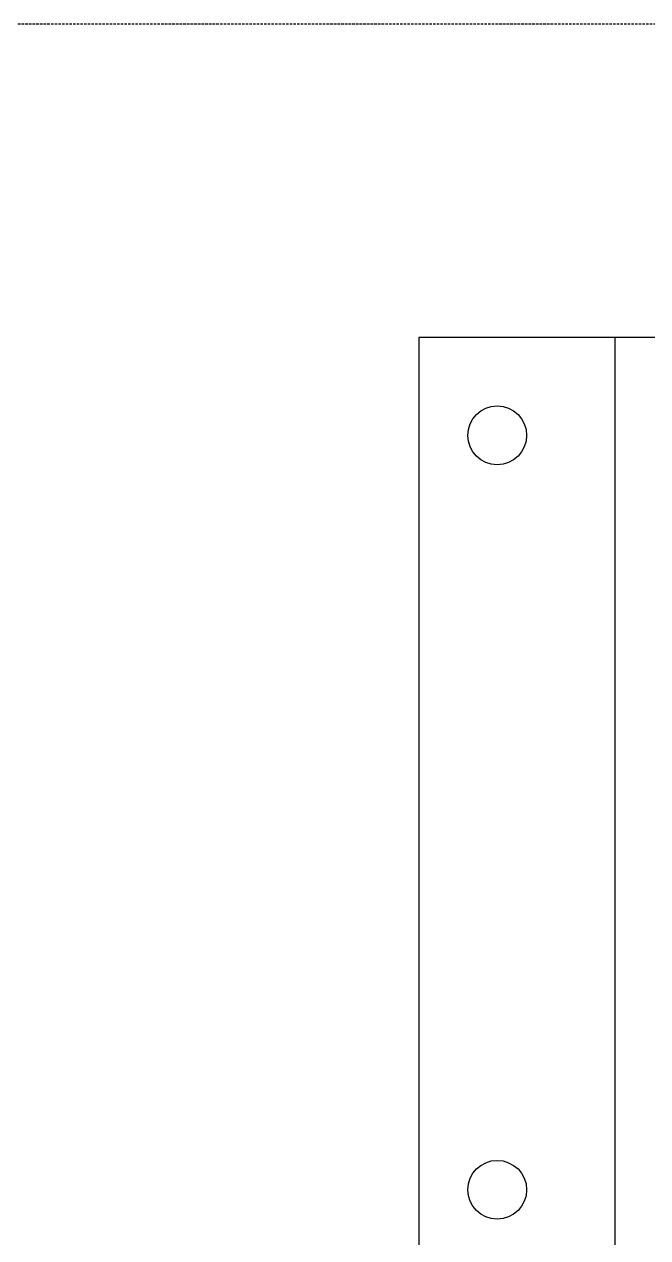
# Model space of a CAD drawing. Header units: millimetres. Extents: x 0 to 6325, y 0 to 4472.
# Drawn here: x 3896.4 to 3960.1, y 3292.8 to 3416.6 of the extents above; entities that cross this region are included whole.
import ezdxf

# ---------------------------------------------------------------- set-up
doc = ezdxf.new("R2010")
doc.units = ezdxf.units.MM
doc.linetypes.add('DASHED', pattern=[0.75, 0.5, -0.25])
doc.layers.add('THIET BI', color=2, linetype='Continuous')

msp = doc.modelspace()

# ---------------------------------------------------------------- linework, layer by layer
at = {"ltscale": 3}
msp.add_line((3956.7, 3384.69), (3956.7, 3287.69), dxfattribs=at)
msp.add_lwpolyline([(4221.18, 3384.69), (3936.7, 3384.69), (3936.7, 3287.69), (4221.18, 3287.69)], close=True, dxfattribs=at)
at = {"color": 2, "ltscale": 3}
for centre in [(3944.7, 3374.69), (3944.7, 3297.69)]:
    msp.add_circle(centre, 3, dxfattribs=at)
at = {"layer": 'THIET BI', "color": 33, "linetype": 'DASHED', "ltscale": 0.5}
msp.add_lwpolyline([(4248.53, 3416.65), (3623.03, 3416.65), (3623.03, 3255.75), (4248.53, 3255.75)], close=True, dxfattribs=at)

doc.saveas('drawing.dxf')
